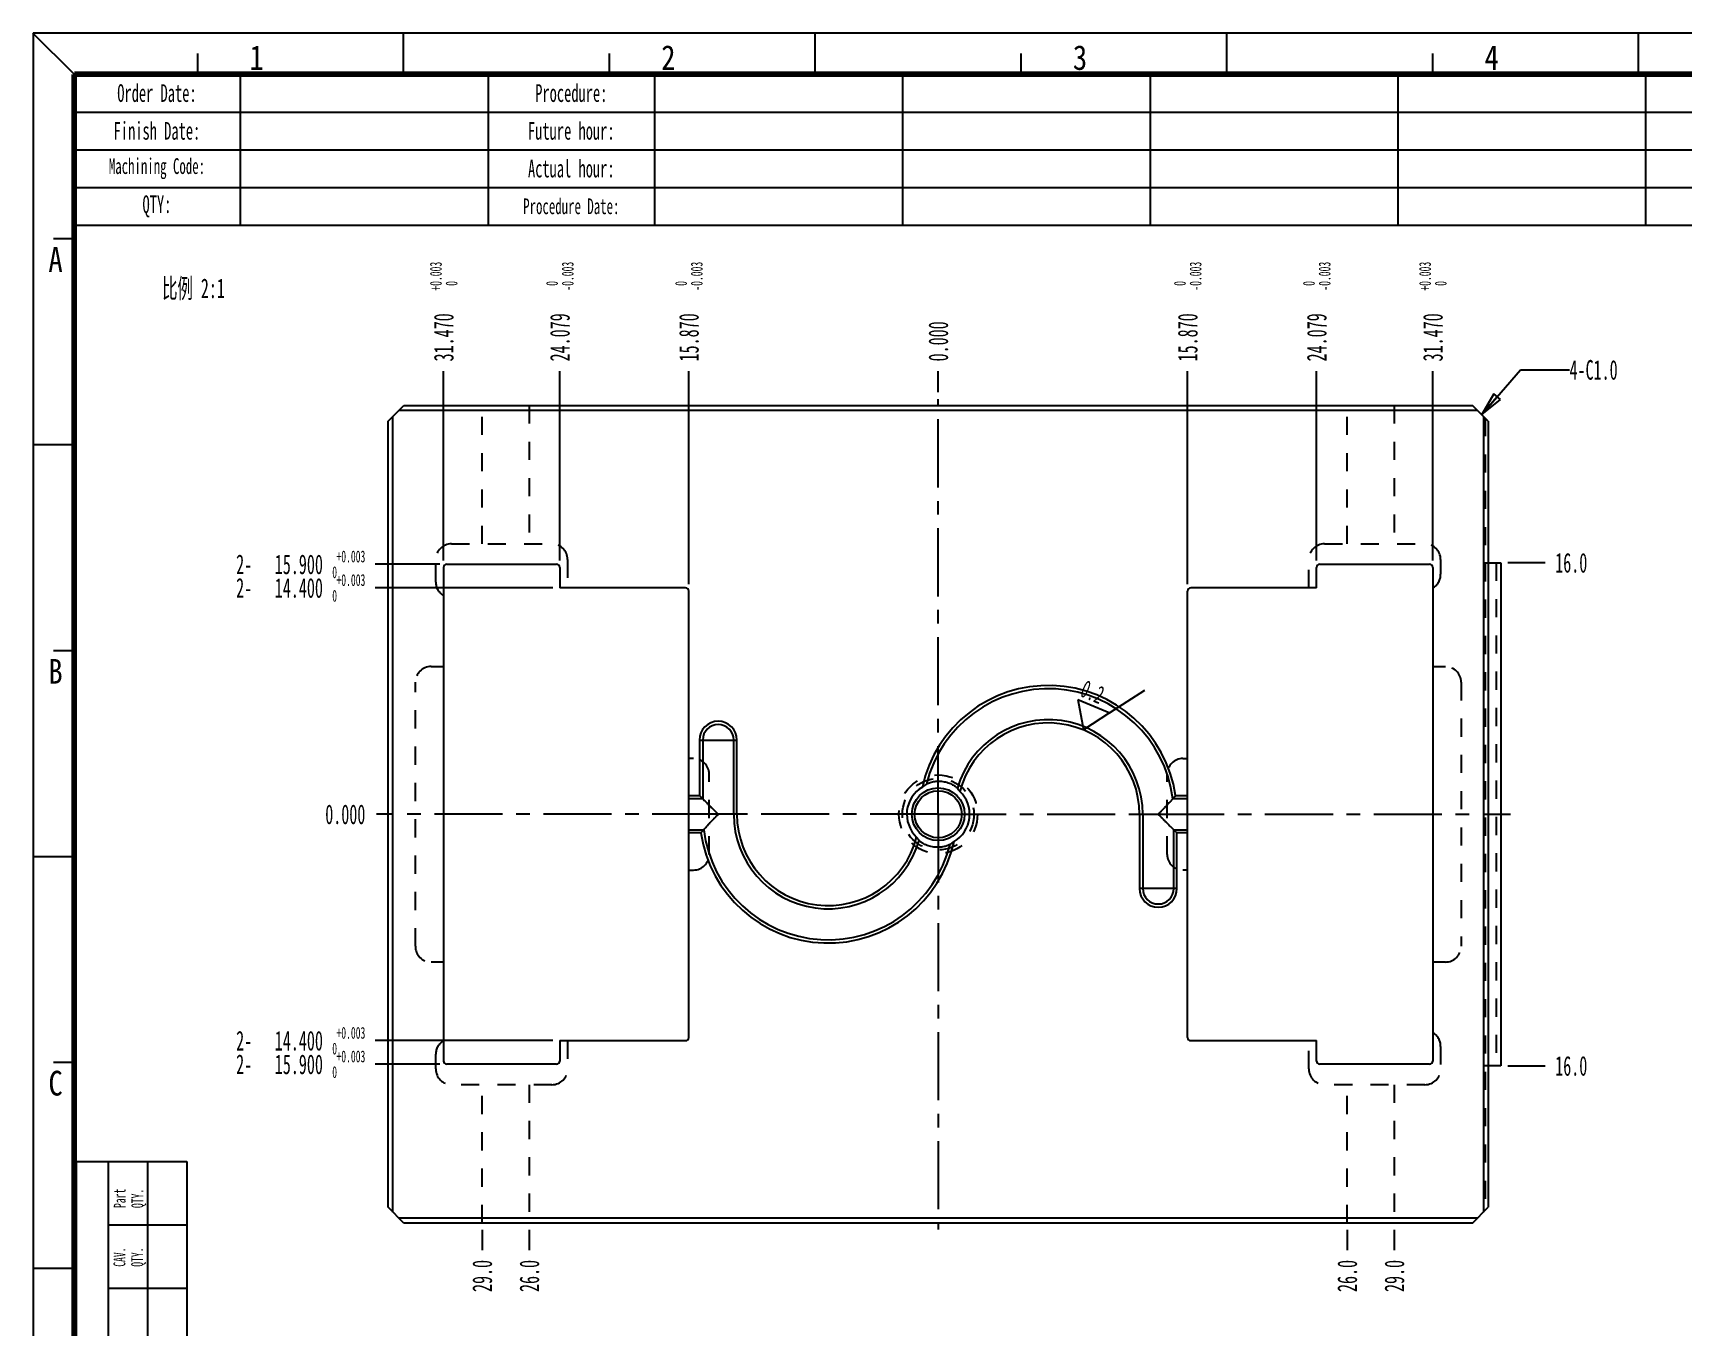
# Model space of a CAD drawing. Header units: millimetres. Extents: x 6 to 208, y 4 to 147.
# Drawn here: x 6.1 to 111.1, y 64.2 to 146.5 of the extents above; entities that cross this region are included whole.
import ezdxf
from ezdxf.enums import TextEntityAlignment as Align

# ---------------------------------------------------------------- set-up
doc = ezdxf.new("R2010")
doc.units = ezdxf.units.MM
doc.header["$LTSCALE"] = 11.55
doc.linetypes.add('CENTER', pattern=[0.6, 0.375, -0.075, 0.075, -0.075])
doc.linetypes.add('HIDDEN', pattern=[0.2, 0.1, -0.1])
doc.layers.get('0').update_dxf_attribs({"linetype": 'CONTINUOUS'})
for name, color, linetype in [('AXIS', 7, 'CONTINUOUS'), ('DEFAULT_2', 4, 'HIDDEN'), ('DIM', 7, 'CONTINUOUS'), ('NOTE', 7, 'CONTINUOUS')]:
    doc.layers.add(name, color=color, linetype=linetype)
doc.styles.get("Standard").update_dxf_attribs({"font": 'txt', "width": 0.6})
doc.styles.add('TEXTSTYLE_5', font='txt', dxfattribs={"width": 0.85})
doc.dimstyles.new('DIMSTYLE_1', dxfattribs={"dimtxt": 1.25, "dimasz": 1.5, "dimexe": 1.75, "dimexo": 0.875, "dimtad": 0, "dimtih": 1, "dimtoh": 1, "dimdec": 3, "dimzin": 0, "dimdsep": 46, "dimtxsty": 'STANDARD', "dimblk": 'CLOSED', "dimblk1": 'CLOSED', "dimblk2": 'CLOSED', "dimcen": 0.09, "dimadec": 0, "dimazin": 0, "dimtol": 1, "dimtp": 0.003, "dimtfac": 0.6, "dimtdec": 3, "dimtofl": 0, "dimtmove": 0, "dimatfit": 3, "dimldrblk": 'CLOSED', "dimfxl": 1, "dimtolj": 1, "dimtzin": 0, "dimarcsym": 0})
doc.dimstyles.new('DIMSTYLE_2', dxfattribs={"dimtxt": 1.25, "dimasz": 1.5, "dimexe": 1.75, "dimexo": 0.875, "dimtad": 0, "dimtih": 1, "dimtoh": 1, "dimdec": 3, "dimzin": 0, "dimdsep": 46, "dimtxsty": 'STANDARD', "dimblk": 'CLOSED', "dimblk1": 'CLOSED', "dimblk2": 'CLOSED', "dimcen": 0.09, "dimadec": 0, "dimazin": 0, "dimtp": 0.1, "dimtm": 0.1, "dimtfac": 1, "dimtdec": 3, "dimtofl": 0, "dimtmove": 0, "dimatfit": 3, "dimldrblk": 'CLOSED', "dimfxl": 1, "dimtolj": 1, "dimtzin": 0, "dimarcsym": 0})
doc.dimstyles.new('DIMSTYLE_3', dxfattribs={"dimtxt": 1.25, "dimasz": 1.5, "dimexe": 1.75, "dimexo": 0.875, "dimtad": 0, "dimtih": 1, "dimtoh": 1, "dimdec": 3, "dimzin": 0, "dimdsep": 46, "dimtxsty": 'STANDARD', "dimblk": 'CLOSED', "dimblk1": 'CLOSED', "dimblk2": 'CLOSED', "dimcen": 0.09, "dimadec": 0, "dimazin": 0, "dimtol": 1, "dimtm": 0.003, "dimtfac": 0.6, "dimtdec": 3, "dimtofl": 0, "dimtmove": 0, "dimatfit": 3, "dimldrblk": 'CLOSED', "dimfxl": 1, "dimtolj": 1, "dimtzin": 0, "dimarcsym": 0})
doc.dimstyles.new('DIMSTYLE_7', dxfattribs={"dimtxt": 1.25, "dimasz": 1.5, "dimexe": 1.75, "dimexo": 0.875, "dimtad": 0, "dimtih": 1, "dimtoh": 1, "dimdec": 1, "dimzin": 0, "dimdsep": 46, "dimtxsty": 'STANDARD', "dimblk": 'CLOSED', "dimblk1": 'CLOSED', "dimblk2": 'CLOSED', "dimcen": 0.09, "dimadec": 0, "dimazin": 0, "dimtp": 0.2, "dimtm": 0.2, "dimtfac": 1, "dimtdec": 1, "dimtofl": 0, "dimtmove": 0, "dimatfit": 3, "dimldrblk": 'CLOSED', "dimfxl": 1, "dimtolj": 1, "dimtzin": 0, "dimarcsym": 0})
doc.dimstyles.get("Standard").update_dxf_attribs({"dimtxt": 1.25, "dimasz": 1.5, "dimexe": 1.75, "dimexo": 0.875, "dimtad": 1, "dimdec": 3, "dimzin": 0, "dimdsep": 46, "dimtxsty": 'STANDARD', "dimblk": 'CLOSED', "dimblk1": 'CLOSED', "dimblk2": 'CLOSED', "dimcen": 0.09, "dimadec": 0, "dimazin": 0, "dimtol": 1, "dimtp": 0.001, "dimtm": 0.001, "dimtfac": 1, "dimtdec": 3, "dimtofl": 0, "dimtmove": 0, "dimatfit": 3, "dimldrblk": 'CLOSED', "dimfxl": 1, "dimtolj": 1, "dimtzin": 0, "dimarcsym": 0})

# ---------------------------------------------------------------- blocks, each defined once
blk = doc.blocks.new('*D1')
at = {"layer": 'DIM', "color": 2, "linetype": 'Continuous'}
blk.add_line((32.23, 112.97), (32.23, 125.02), dxfattribs=at)
at = {"layer": 'DIM', "color": 2, "linetype": 'Continuous', "width": 0.6}
for s, height, p in [('+0.003', 0.75, (32.11, 130.14)), (' 0', 0.75, (33.11, 130.14)), ('31.470', 1.25, (32.86, 125.64))]:
    blk.add_text(s, height=height, rotation=90, dxfattribs=at).set_placement(p)
blk = doc.blocks.new('_CLOSED')
at = {"color": 0, "linetype": 'ByBlock'}
for p, q in [((0, 0), (-1, 0.183)), ((-1, 0.183), (-1, -0.183)), ((-1, -0.183), (0, 0)), ((-1, 0), (0, 0))]:
    blk.add_line(p, q, dxfattribs=at)
blk = doc.blocks.new('*D2')
at = {"layer": 'DIM', "color": 2, "linetype": 'Continuous'}
blk.add_line((63.7, 123.68), (63.7, 125.02), dxfattribs=at)
at = {"layer": 'DIM', "color": 2, "linetype": 'Continuous', "insert": (63.08, 125.64), "char_height": 1.25, "width": 3.75, "attachment_point": 1, "rotation": 90, "line_spacing_factor": 0.9}
blk.add_mtext('0.000', dxfattribs=at)
blk = doc.blocks.new('*D3')
at = {"layer": 'DIM', "color": 2, "linetype": 'Continuous'}
blk.add_line((95.17, 112.97), (95.17, 125.02), dxfattribs=at)
at = {"layer": 'DIM', "color": 2, "linetype": 'Continuous', "width": 0.6}
for s, height, p in [('+0.003', 0.75, (95.05, 130.14)), (' 0', 0.75, (96.05, 130.14)), ('31.470', 1.25, (95.8, 125.64))]:
    blk.add_text(s, height=height, rotation=90, dxfattribs=at).set_placement(p)
blk = doc.blocks.new('*D4')
at = {"layer": 'DIM', "color": 2, "linetype": 'Continuous'}
blk.add_line((87.78, 112.97), (87.78, 125.02), dxfattribs=at)
at = {"layer": 'DIM', "color": 2, "linetype": 'Continuous', "width": 0.6}
for s, height, p in [('-0.003', 0.75, (88.66, 130.14)), (' 0', 0.75, (87.66, 130.14)), ('24.079', 1.25, (88.41, 125.64))]:
    blk.add_text(s, height=height, rotation=90, dxfattribs=at).set_placement(p)
blk = doc.blocks.new('*D5')
at = {"layer": 'DIM', "color": 2, "linetype": 'Continuous'}
blk.add_line((79.57, 111.47), (79.57, 125.02), dxfattribs=at)
at = {"layer": 'DIM', "color": 2, "linetype": 'Continuous', "width": 0.6}
for s, height, p in [('-0.003', 0.75, (80.45, 130.14)), (' 0', 0.75, (79.45, 130.14)), ('15.870', 1.25, (80.2, 125.64))]:
    blk.add_text(s, height=height, rotation=90, dxfattribs=at).set_placement(p)
blk = doc.blocks.new('*D6')
at = {"layer": 'DIM', "color": 2, "linetype": 'Continuous'}
blk.add_line((47.83, 111.47), (47.83, 125.02), dxfattribs=at)
at = {"layer": 'DIM', "color": 2, "linetype": 'Continuous', "width": 0.6}
for s, height, p in [('-0.003', 0.75, (48.71, 130.14)), (' 0', 0.75, (47.71, 130.14)), ('15.870', 1.25, (48.46, 125.64))]:
    blk.add_text(s, height=height, rotation=90, dxfattribs=at).set_placement(p)
blk = doc.blocks.new('*D7')
at = {"layer": 'DIM', "color": 2, "linetype": 'Continuous'}
blk.add_line((39.62, 112.97), (39.62, 125.02), dxfattribs=at)
at = {"layer": 'DIM', "color": 2, "linetype": 'Continuous', "width": 0.6}
for s, height, p in [('-0.003', 0.75, (40.5, 130.14)), (' 0', 0.75, (39.5, 130.14)), ('24.079', 1.25, (40.25, 125.64))]:
    blk.add_text(s, height=height, rotation=90, dxfattribs=at).set_placement(p)
blk = doc.blocks.new('*D9')
at = {"layer": 'DIM', "color": 2, "linetype": 'Continuous'}
blk.add_line((31.99, 80.94), (27.87, 80.94), dxfattribs=at)
at = {"layer": 'DIM', "color": 2, "linetype": 'Continuous', "width": 0.6}
for s, height, p in [('2-', 1.25, (20.05, 80.31)), ('15.900', 1.25, (24.55, 80.31)), ('+0.003', 0.75, (27.25, 81.06)), (' 0', 0.75, (25.45, 80.06))]:
    blk.add_text(s, height=height, dxfattribs=at).set_placement(p, align=Align.RIGHT)
blk = doc.blocks.new('*D10')
at = {"layer": 'DIM', "color": 2, "linetype": 'Continuous', "insert": (27.25, 97.46), "char_height": 1.25, "width": 3.75, "attachment_point": 3, "line_spacing_factor": 0.9}
blk.add_mtext('0.000', dxfattribs=at)
blk = doc.blocks.new('*D11')
at = {"layer": 'DIM', "color": 2, "linetype": 'Continuous'}
blk.add_line((31.99, 112.74), (27.87, 112.74), dxfattribs=at)
at = {"layer": 'DIM', "color": 2, "linetype": 'Continuous', "width": 0.6}
for s, height, p in [('+0.003', 0.75, (27.25, 112.86)), ('2-', 1.25, (20.05, 112.11)), ('15.900', 1.25, (24.55, 112.11)), (' 0', 0.75, (25.45, 111.86))]:
    blk.add_text(s, height=height, dxfattribs=at).set_placement(p, align=Align.RIGHT)
blk = doc.blocks.new('*D12')
at = {"layer": 'DIM', "color": 2, "linetype": 'Continuous'}
blk.add_line((39.19, 111.24), (27.87, 111.24), dxfattribs=at)
at = {"layer": 'DIM', "color": 2, "linetype": 'Continuous', "width": 0.6}
for s, height, p in [('2-', 1.25, (20.05, 110.61)), ('14.400', 1.25, (24.55, 110.61)), ('+0.003', 0.75, (27.25, 111.36)), (' 0', 0.75, (25.45, 110.36))]:
    blk.add_text(s, height=height, dxfattribs=at).set_placement(p, align=Align.RIGHT)
blk = doc.blocks.new('*D13')
at = {"layer": 'DIM', "color": 2, "linetype": 'Continuous'}
blk.add_line((39.19, 82.44), (27.87, 82.44), dxfattribs=at)
at = {"layer": 'DIM', "color": 2, "linetype": 'Continuous', "width": 0.6}
for s, height, p in [('2-', 1.25, (20.05, 81.81)), ('14.400', 1.25, (24.55, 81.81)), ('+0.003', 0.75, (27.25, 82.56)), (' 0', 0.75, (25.45, 81.56))]:
    blk.add_text(s, height=height, dxfattribs=at).set_placement(p, align=Align.RIGHT)
blk = doc.blocks.new('*D17')
at = {"layer": 'DIM', "color": 2, "linetype": 'Continuous'}
blk.add_line((34.68, 70.4), (34.68, 69.11), dxfattribs=at)
at = {"layer": 'DIM', "color": 2, "linetype": 'Continuous', "insert": (34.06, 68.49), "char_height": 1.25, "width": 3, "attachment_point": 3, "rotation": 90, "line_spacing_factor": 0.9}
blk.add_mtext('29.0', dxfattribs=at)
blk = doc.blocks.new('*D18')
at = {"layer": 'DIM', "color": 2, "linetype": 'Continuous'}
blk.add_line((37.68, 70.4), (37.68, 69.11), dxfattribs=at)
at = {"layer": 'DIM', "color": 2, "linetype": 'Continuous', "insert": (37.06, 68.49), "char_height": 1.25, "width": 3, "attachment_point": 3, "rotation": 90, "line_spacing_factor": 0.9}
blk.add_mtext('26.0', dxfattribs=at)
blk = doc.blocks.new('*D19')
at = {"layer": 'DIM', "color": 2, "linetype": 'Continuous'}
blk.add_line((89.72, 70.4), (89.72, 69.11), dxfattribs=at)
at = {"layer": 'DIM', "color": 2, "linetype": 'Continuous', "insert": (89.1, 68.49), "char_height": 1.25, "width": 3, "attachment_point": 3, "rotation": 90, "line_spacing_factor": 0.9}
blk.add_mtext('26.0', dxfattribs=at)
blk = doc.blocks.new('*D20')
at = {"layer": 'DIM', "color": 2, "linetype": 'Continuous'}
blk.add_line((92.72, 70.4), (92.72, 69.11), dxfattribs=at)
at = {"layer": 'DIM', "color": 2, "linetype": 'Continuous', "insert": (92.1, 68.49), "char_height": 1.25, "width": 3, "attachment_point": 3, "rotation": 90, "line_spacing_factor": 0.9}
blk.add_mtext('29.0', dxfattribs=at)
blk = doc.blocks.new('*D25')
at = {"layer": 'DIM', "color": 2, "linetype": 'Continuous'}
blk.add_line((99.94, 80.84), (102.33, 80.84), dxfattribs=at)
at = {"layer": 'DIM', "color": 2, "linetype": 'Continuous', "insert": (102.96, 81.46), "char_height": 1.25, "width": 3, "attachment_point": 1, "line_spacing_factor": 0.9}
blk.add_mtext('16.0', dxfattribs=at)
blk = doc.blocks.new('*D26')
at = {"layer": 'DIM', "color": 2, "linetype": 'Continuous'}
blk.add_line((99.94, 112.84), (102.33, 112.84), dxfattribs=at)
at = {"layer": 'DIM', "color": 2, "linetype": 'Continuous', "insert": (102.96, 113.46), "char_height": 1.25, "width": 3, "attachment_point": 1, "line_spacing_factor": 0.9}
blk.add_mtext('16.0', dxfattribs=at)
blk = doc.blocks.new('*T33')
at = {"color": 0, "linetype": 'ByBlock', "lineweight": -2}
for p, q in [((0, 0), (196.485, 0)), ((0, 0), (0, -9.6)), ((10.6, 0), (10.6, -9.6)), ((26.365, 0), (26.365, -9.6)), ((36.965, 0), (36.965, -9.6)), ((52.73, 0), (52.73, -9.6)), ((68.495, 0), (68.495, -9.6)), ((84.26, 0), (84.26, -9.6)), ((100.025, 0), (100.025, -9.6)), ((115.79, 0), (115.79, -9.6)), ((131.555, 0), (131.555, -9.6)), ((147.32, 0), (147.32, -9.6)), ((163.085, 0), (163.085, -9.6)), ((196.485, 0), (196.485, -9.6)), ((0, -2.4), (163.085, -2.4)), ((0, -4.8), (163.085, -4.8)), ((0, -7.2), (163.085, -7.2)), ((0, -9.6), (196.485, -9.6))]:
    blk.add_line(p, q, dxfattribs=at)
at = {"color": 0, "linetype": 'Continuous'}
for s, insert, char_height, width, attachment_point in [('  Remark:   ', (163.145, -0.06), 1.5, 33.28, 1), ('Finish Date:', (5.3, -3.6), 1.125, 10.48, 5), ('Future hour:', (31.665, -3.6), 1.125, 10.48, 5), ('Machining Code:', (5.3, -6), 1, 10.48, 5), ('Actual hour:', (31.665, -6), 1.125, 10.48, 5), ('QTY:', (5.3, -8.4), 1.125, 10.48, 5), ('Procedure Date:', (31.665, -8.4), 1, 10.48, 5)]:
    blk.add_mtext(s, dxfattribs=dict(at, insert=insert, char_height=char_height, width=width, attachment_point=attachment_point))
at = {"color": 0, "linetype": 'Continuous', "char_height": 1.125, "width": 10.48, "attachment_point": 5, "line_spacing_factor": 0.9}
for s, insert in [('Order Date: ', (5.3, -1.2)), ('Procedure:', (31.665, -1.2))]:
    blk.add_mtext(s, dxfattribs=dict(at, insert=insert))
blk = doc.blocks.new('*T35')
at = {"color": 0, "linetype": 'ByBlock', "lineweight": -2}
for p, q in [((0, 0), (7.0525, 0)), ((0, 0), (0, -67.9875)), ((2.0475, 0), (2.0475, -46.725)), ((4.55, 0), (4.55, -67.9875)), ((7.0525, 0), (7.0525, -67.9875)), ((2.0475, -4.025), (7.0525, -4.025)), ((2.0475, -8.05), (7.0525, -8.05)), ((0, -23.3625), (7.0525, -23.3625)), ((2.0475, -27.3875), (7.0525, -27.3875)), ((2.0475, -31.4125), (7.0525, -31.4125)), ((0, -46.725), (7.0525, -46.725)), ((0, -52.325), (7.0525, -52.325)), ((0, -62.3875), (7.0525, -62.3875)), ((0, -67.9875), (7.0525, -67.9875))]:
    blk.add_line(p, q, dxfattribs=at)
blk = doc.blocks.new('SF0_BL0', base_point=(74.72, 103.81))
at = {"color": 2, "linetype": 'Continuous'}
for p, q in [((72.59, 104.13), (72.95, 102.2)), ((72.59, 104.13), (74.62, 103.29)), ((74.6, 103.28), (76.85, 104.73)), ((74.6, 103.28), (72.95, 102.2))]:
    blk.add_line(p, q, dxfattribs=at)
at = {"color": 2, "linetype": 'Continuous', "width": 0.6}
blk.add_text('0.2', height=1.137, rotation=337.2076, dxfattribs=at).set_placement((72.66, 104.37))

msp = doc.modelspace()

# ---------------------------------------------------------------- linework, layer by layer
at = {"color": 7, "linetype": 'Continuous'}
for p, q in [((8.7236, 143.9094), (6.1041, 146.5288)), ((6.108, 146.5281), (6.108, 4.0286)), ((207.6723, 146.5281), (6.108, 146.5281)), ((29.6794, 143.9094), (29.6794, 146.5288)), ((55.8741, 143.9094), (55.8741, 146.5288)), ((82.0689, 143.9094), (82.0689, 146.5288)), ((108.2636, 143.9094), (108.2636, 146.5288)), ((16.582, 143.9094), (16.582, 145.2191)), ((42.7768, 143.9094), (42.7768, 145.2191)), ((68.9715, 143.9094), (68.9715, 145.2191)), ((95.1662, 143.9094), (95.1662, 145.2191)), ((8.7236, 133.4315), (7.4139, 133.4315)), ((28.7021, 121.837), (29.7021, 122.837)), ((29.7021, 122.837), (97.7021, 122.837)), ((98.7021, 121.837), (97.7021, 122.837)), ((28.7021, 71.837), (28.7021, 121.837)), ((29.0021, 71.537), (29.0021, 122.137)), ((29.4021, 122.537), (98.0021, 122.537)), ((98.4021, 122.137), (98.4021, 71.537)), ((98.7021, 121.837), (98.7021, 71.837)), ((8.7236, 120.3341), (6.1041, 120.3341)), ((32.2318, 112.537), (32.2318, 81.137)), ((32.4318, 112.737), (39.4234, 112.737)), ((39.6234, 112.537), (39.6234, 111.237)), ((87.7809, 111.237), (87.7809, 112.537)), ((87.9809, 112.737), (94.9725, 112.737)), ((95.1725, 112.537), (95.1725, 81.137)), ((98.7021, 112.837), (99.5021, 112.837)), ((99.5021, 112.837), (99.5021, 80.837)), ((47.6318, 111.237), (39.6234, 111.237)), ((47.8318, 82.637), (47.8318, 111.037)), ((79.5725, 82.637), (79.5725, 111.037)), ((87.7809, 111.237), (79.7725, 111.237)), ((8.7236, 107.2367), (7.4139, 107.2367)), ((48.5104, 101.5597), (48.5104, 98.0288)), ((48.5104, 101.5597), (50.8939, 101.5597)), ((48.7173, 101.5597), (48.7173, 97.8219)), ((50.687, 96.837), (50.687, 101.5597)), ((50.8939, 96.837), (50.8939, 101.5597)), ((47.8318, 98.0288), (48.5104, 98.0288)), ((48.7173, 97.8219), (47.8318, 97.8219)), ((48.5104, 98.0288), (48.7173, 97.8219)), ((79.5725, 97.8219), (78.626, 97.8219)), ((78.8067, 98.0288), (79.5725, 98.0288)), ((49.7021, 96.8655), (49.7021, 96.8158)), ((50.8939, 96.837), (49.7021, 96.837)), ((76.5104, 96.837), (77.7021, 96.837)), ((76.5104, 96.837), (76.5104, 92.1143)), ((76.7173, 96.837), (76.7173, 92.1143)), ((77.7021, 96.8086), (77.7021, 96.8583)), ((47.8318, 95.8521), (48.7783, 95.8521)), ((48.5976, 95.6452), (47.8318, 95.6452)), ((78.687, 95.8521), (79.5725, 95.8521)), ((78.8939, 95.6452), (78.687, 95.8521)), ((78.687, 92.1143), (78.687, 95.8521)), ((79.5725, 95.6452), (78.8939, 95.6452)), ((78.8939, 92.1143), (78.8939, 95.6452)), ((8.7236, 94.1394), (6.1041, 94.1394)), ((78.8939, 92.1143), (76.5104, 92.1143)), ((39.6234, 82.437), (39.6234, 81.137)), ((39.6234, 82.437), (47.6318, 82.437)), ((79.7725, 82.437), (87.7809, 82.437)), ((87.7809, 81.137), (87.7809, 82.437)), ((8.7236, 81.042), (7.4139, 81.042)), ((39.4234, 80.937), (32.4318, 80.937)), ((94.9725, 80.937), (87.9809, 80.937)), ((99.5021, 80.837), (98.7021, 80.837)), ((29.7021, 70.837), (28.7021, 71.837)), ((97.7021, 70.837), (98.7021, 71.837)), ((98.0021, 71.137), (29.4021, 71.137)), ((97.7021, 70.837), (29.7021, 70.837)), ((8.7236, 67.9446), (6.1041, 67.9446))]:
    msp.add_line(p, q, dxfattribs=at)
at = {"color": 7, "linetype": 'Continuous', "const_width": 0.35}
for points in [[(8.7236, 143.9094), (8.7236, 6.6489)], [(205.1841, 143.9094), (8.7236, 143.9094)]]:
    msp.add_lwpolyline(points, dxfattribs=at)
at = {"color": 7, "linetype": 'Continuous'}
for radius in [1.6769, 1.5]:
    msp.add_circle((63.7021, 96.837), radius, dxfattribs=at)
for centre, radius, start, end in [((32.4318, 112.537), 0.2, 90, 180), ((39.4234, 112.537), 0.2, 0, 90), ((87.9809, 112.537), 0.2, 90, 180), ((94.9725, 112.537), 0.2, 0, 90), ((47.6318, 111.037), 0.2, 0, 90), ((79.7725, 111.037), 0.2, 90.000161, 180), ((70.7021, 96.837), 8.1918, 8.365702, 167.824433), ((70.7021, 96.837), 7.9848, 7.085141, 166.086257), ((49.7021, 101.5597), 1.1918, 0, 180), ((49.7021, 101.5597), 0.9848, 0, 180), ((70.7021, 96.837), 6.0152, 0, 163.956335), ((70.7021, 96.837), 5.8082, 0, 165.529199), ((64.2772, 96.7182), 2.4319, 123.02977, 130.597221), ((63.7021, 96.837), 2, 120.248, 226.527229), ((63.7021, 96.837), 2, 300.248, 46.527229), ((62.9264, 96.8521), 2.5871, 33.724323, 39.55079), ((60.1394, 114.1513), 24.6658, 318.545627, 319.18389), ((56.7021, 96.837), 6.0152, 180, 343.956335), ((56.7021, 96.837), 5.8082, 180, 345.529199), ((67.2649, 79.5228), 24.6658, 138.545627, 139.18389), ((56.7021, 96.837), 8.1918, 188.365702, 347.824433), ((56.7021, 96.837), 7.9848, 187.085141, 346.086257), ((64.4779, 96.822), 2.5871, 213.724323, 219.55079), ((63.1271, 96.9559), 2.4319, 303.02977, 310.597221), ((77.7021, 92.1143), 1.1918, 180, 360), ((77.7021, 92.1143), 0.9848, 180, 360), ((47.6318, 82.637), 0.2, 270.000161, 360), ((79.7725, 82.637), 0.2, 180, 270), ((32.4318, 81.137), 0.2, 180, 270), ((39.4234, 81.137), 0.2, 270, 360), ((87.9809, 81.137), 0.2, 180, 270), ((94.9725, 81.137), 0.2, 270, 360)]:
    msp.add_arc(centre, radius, start, end, dxfattribs=at)
for points, knots in [([(62.9516, 98.7571), (62.9689, 98.7683), (63.0143, 98.7918), (63.0963, 98.8272), (63.2038, 98.8643), (63.3852, 98.9121), (63.6503, 98.9475), (63.991, 98.9329), (64.2749, 98.8671), (64.4827, 98.7872), (64.6158, 98.7224), (64.7269, 98.6566), (64.8145, 98.5955), (64.8772, 98.5443), (64.91, 98.5131), (64.9212, 98.4994)], [0, 0, 0, 0, 0.02930031, 0.0726122, 0.12724302, 0.19101988, 0.3395675, 0.5061818, 0.67409292, 0.75207496, 0.82288454, 0.88466851, 0.93583317, 0.974813, 1, 1, 1, 1]), ([(48.7173, 97.8219), (48.7363, 97.803), (48.785, 97.7542), (48.8717, 97.668), (48.9819, 97.5576), (49.0852, 97.4544), (49.1742, 97.3654), (49.2446, 97.2952), (49.3168, 97.2236), (49.3904, 97.1508), (49.4525, 97.0894), (49.5025, 97.0398), (49.5401, 97.0023), (49.5779, 96.9646), (49.6093, 96.9329), (49.6354, 96.9086), (49.6557, 96.891), (49.6762, 96.8743), (49.6932, 96.8655), (49.7021, 96.8655)], [0, 0, 0, 0, 0.05834018, 0.15052548, 0.26658473, 0.3986463, 0.4689054, 0.54127191, 0.61532864, 0.69072958, 0.76716812, 0.80568811, 0.84436439, 0.88316505, 0.92205433, 0.94154109, 0.96100388, 0.98050008, 1, 1, 1, 1]), ([(78.626, 97.8219), (78.5829, 97.7733), (78.4666, 97.6428), (78.3058, 97.4662), (78.1644, 97.3148), (78.0738, 97.2197), (78.0032, 97.1465), (77.9433, 97.0851), (77.8949, 97.0356), (77.8583, 96.9983), (77.8215, 96.961), (77.791, 96.9296), (77.7653, 96.9057), (77.7454, 96.8883), (77.7246, 96.8722), (77.7084, 96.8645), (77.7021, 96.8583)], [0, 0, 0, 0, 0.1457605, 0.39248477, 0.53609889, 0.6109133, 0.68715636, 0.76447125, 0.80343418, 0.84255465, 0.88180074, 0.92114481, 0.94083965, 0.96055702, 0.98028612, 1, 1, 1, 1]), ([(48.7783, 95.8521), (48.8214, 95.9007), (48.9377, 96.0313), (49.0985, 96.2078), (49.2399, 96.3593), (49.3305, 96.4543), (49.4011, 96.5275), (49.4609, 96.589), (49.5094, 96.6384), (49.546, 96.6757), (49.5828, 96.7131), (49.6133, 96.7445), (49.639, 96.7683), (49.6588, 96.7857), (49.6797, 96.8019), (49.6959, 96.8096), (49.7021, 96.8158)], [0, 0, 0, 0, 0.1457605, 0.39248477, 0.53609889, 0.6109133, 0.68715636, 0.76447125, 0.80343418, 0.84255465, 0.88180074, 0.92114481, 0.94083965, 0.96055702, 0.98028612, 1, 1, 1, 1]), ([(78.687, 95.8521), (78.668, 95.871), (78.6193, 95.9199), (78.5326, 96.0061), (78.4224, 96.1165), (78.3191, 96.2197), (78.2301, 96.3087), (78.1597, 96.3788), (78.0875, 96.4504), (78.0138, 96.5232), (77.9518, 96.5846), (77.9018, 96.6343), (77.8641, 96.6718), (77.8264, 96.7094), (77.795, 96.7411), (77.7689, 96.7654), (77.7485, 96.783), (77.7281, 96.7998), (77.7111, 96.8086), (77.7021, 96.8086)], [0, 0, 0, 0, 0.05834018, 0.15052548, 0.26658473, 0.3986463, 0.4689054, 0.54127191, 0.61532864, 0.69072958, 0.76716812, 0.80568811, 0.84436439, 0.88316505, 0.92205433, 0.94154109, 0.96100388, 0.98050008, 1, 1, 1, 1]), ([(64.4527, 94.917), (64.4354, 94.9058), (64.39, 94.8822), (64.308, 94.8469), (64.2005, 94.8098), (64.0191, 94.762), (63.754, 94.7265), (63.4133, 94.7412), (63.1294, 94.807), (62.9216, 94.8869), (62.7885, 94.9516), (62.6774, 95.0174), (62.5897, 95.0785), (62.5271, 95.1298), (62.4943, 95.161), (62.4831, 95.1746)], [0, 0, 0, 0, 0.02930031, 0.0726122, 0.12724302, 0.19101988, 0.3395675, 0.5061818, 0.67409292, 0.75207496, 0.82288454, 0.88466851, 0.93583317, 0.974813, 1, 1, 1, 1])]:
    msp.add_open_spline(points, degree=3, knots=knots, dxfattribs=at)
at = {"layer": 'AXIS', "color": 1, "linetype": 'CENTER'}
for q in [(63.7021, 123.2462), (27.9636, 96.837), (63.7021, 70.4279), (100.1172, 96.837)]:
    msp.add_line((63.7021, 96.837), q, dxfattribs=at)
at = {"layer": 'DEFAULT_2', "color": 4, "linetype": 'HIDDEN'}
for p, q in [((34.6818, 114.037), (34.6818, 122.837)), ((37.6818, 122.837), (37.6818, 114.037)), ((89.7225, 114.037), (89.7225, 122.837)), ((92.7225, 122.837), (92.7225, 114.037)), ((98.5021, 122.037), (98.5021, 71.637)), ((32.7318, 114.037), (39.1234, 114.037)), ((88.2809, 114.037), (94.6725, 114.037)), ((31.7318, 111.603), (31.7318, 113.037)), ((40.1234, 113.037), (40.1234, 111.237)), ((87.2809, 111.237), (87.2809, 113.037)), ((95.6725, 113.037), (95.6725, 112.103)), ((98.4021, 112.837), (98.7021, 112.837)), ((99.2021, 112.837), (99.2021, 80.837)), ((31.4318, 106.237), (32.2318, 106.237)), ((95.1725, 106.237), (95.9725, 106.237)), ((30.4318, 88.437), (30.4318, 105.237)), ((96.9725, 105.237), (96.9725, 88.437)), ((48.1318, 100.387), (47.8318, 100.387)), ((79.2725, 100.387), (79.5725, 100.387)), ((49.1318, 94.287), (49.1318, 99.387)), ((78.2725, 94.287), (78.2725, 99.387)), ((47.8318, 93.287), (48.1318, 93.287)), ((79.5725, 93.287), (79.2725, 93.287)), ((32.2318, 87.437), (31.4318, 87.437)), ((95.9725, 87.437), (95.1725, 87.437)), ((40.1234, 82.437), (40.1234, 80.637)), ((87.2809, 80.637), (87.2809, 82.437)), ((95.6725, 82.071), (95.6725, 80.637)), ((31.7318, 80.637), (31.7318, 81.571)), ((98.7021, 80.837), (98.4021, 80.837)), ((39.1234, 79.637), (32.7318, 79.637)), ((34.6818, 70.837), (34.6818, 79.637)), ((37.6818, 79.637), (37.6818, 70.837)), ((94.6725, 79.637), (88.2809, 79.637)), ((89.7225, 70.837), (89.7225, 79.637)), ((92.7225, 79.637), (92.7225, 70.837))]:
    msp.add_line(p, q, dxfattribs=at)
for radius in [2.5, 2.2769]:
    msp.add_circle((63.7021, 96.837), radius, dxfattribs=at)
for centre, start, end in [((32.7318, 113.037), 90, 180), ((39.1234, 113.037), 0, 90), ((88.2809, 113.037), 90, 180), ((94.6725, 113.037), 0, 90), ((32.7318, 111.603), 180, 240), ((94.6725, 112.103), 300, 360), ((31.4318, 105.237), 90, 180), ((95.9725, 105.237), 0, 90), ((48.1318, 99.387), 0, 90), ((79.2725, 99.387), 90, 180), ((48.1318, 94.287), 270, 360), ((79.2725, 94.287), 180, 270), ((31.4318, 88.437), 180, 270), ((95.9725, 88.437), 270, 360), ((32.7318, 81.571), 120, 180), ((94.6725, 82.071), 0, 60), ((32.7318, 80.637), 180, 270), ((39.1234, 80.637), 270, 360), ((88.2809, 80.637), 180, 270), ((94.6725, 80.637), 270, 360)]:
    msp.add_arc(centre, 1, start, end, dxfattribs=at)

# ---------------------------------------------------------------- block references
for name, p in [('*T33', (8.6909, 143.8979)), ('*T35', (8.8437, 74.7491))]:
    msp.add_blockref(name, p)
at = {"color": 2, "linetype": 'Continuous'}
msp.add_blockref('SF0_BL0', (74.7198, 103.8098), dxfattribs=at)

# ---------------------------------------------------------------- texts
at = {"color": 7, "linetype": 'Continuous', "char_height": 1.5717, "width": 1.335932, "line_spacing_factor": 0.9, "style": 'TEXTSTYLE_5'}
for s, insert, attachment_point in [('1', (20.3361, 145.7533), 2), ('2', (46.5308, 145.7533), 2), ('3', (72.7256, 145.7533), 2), ('4', (98.9203, 145.7533), 2), ('A', (7.0843, 132.9076), 1), ('B', (7.0843, 106.7128), 1), ('C', (7.0843, 80.5181), 1)]:
    msp.add_mtext(s, dxfattribs=dict(at, insert=insert, attachment_point=attachment_point))
at = {"layer": 'NOTE', "color": 2, "linetype": 'Continuous', "char_height": 1.25, "width": 4.5, "line_spacing_factor": 0.9}
for s, insert, attachment_point in [('比例 2:1', (18.3141, 130.9145), 3), ('4-C1.0', (103.8706, 125.7284), 1)]:
    msp.add_mtext(s, dxfattribs=dict(at, insert=insert, attachment_point=attachment_point))
at = {"layer": 'NOTE', "color": 2, "linetype": 'Continuous', "char_height": 0.75, "width": 1.8, "attachment_point": 1, "rotation": 90, "line_spacing_factor": 0.9}
for s, insert in [('Part\\PQTY.', (11.2432, 71.7917)), ('CAV.\\PQTY.', (11.2281, 68.0575))]:
    msp.add_mtext(s, dxfattribs=dict(at, insert=insert))

# ---------------------------------------------------------------- dimensions: what is measured, and where the dimension line sits
at = {"layer": 'DIM', "color": 2, "linetype": 'Continuous'}
for feature_location, offset, dtype, origin, dimstyle, picture, middle in [((32.2318, 112.9745), (0, 12.043), 1, (63.7021, 123.2462), 'DIMSTYLE_1', '*D1', (32.2318, 129.2426)), ((39.6234, 112.9745), (0, 12.043), 1, (63.7021, 112.537), 'DIMSTYLE_3', '*D7', (39.6234, 129.2426)), ((47.8318, 111.4745), (0, 13.543), 1, (63.7021, 111.037), 'DIMSTYLE_3', '*D6', (47.8318, 129.2426)), ((95.1725, 112.9745), (0, 12.043), 1, (63.7021, 112.537), 'DIMSTYLE_1', '*D3', (95.1725, 129.2426)), ((87.7809, 112.9745), (0, 12.043), 1, (63.7021, 112.537), 'DIMSTYLE_3', '*D4', (87.7809, 129.2426)), ((79.5725, 111.4745), (0, 13.543), 1, (63.7021, 111.037), 'DIMSTYLE_3', '*D5', (79.5725, 129.2426)), ((63.7021426361, 123.6836520624), (0, 1.3339129221), 1, (63.7021426361, 123.2461520624), 'DIMSTYLE_2', '*D2', (63.7021426361, 127.5175649845)), ((99.9396, 112.837), (2.3931, 0), 0, (99.5021, 96.837), 'DIMSTYLE_7', '*D26', (104.4577, 112.837)), ((27.963627219, 96.8370204208), (0, 0), 1, (27.963627219, 96.8370204208), 'DIMSTYLE_2', '*D10', (25.3748280284, 96.8370204208)), ((99.9396, 80.837), (2.3931, 0), 0, (99.5021, 96.837), 'DIMSTYLE_7', '*D25', (104.4577, 80.837)), ((34.6818, 70.3995), (0, -1.2848), 1, (63.7021, 70.837), 'DIMSTYLE_7', '*D17', (34.6818, 66.9897)), ((37.6818, 70.3995), (0, -1.2848), 1, (63.7021, 70.837), 'DIMSTYLE_7', '*D18', (37.6818, 66.9897)), ((89.7225, 70.3995), (0, -1.2848), 1, (63.7021, 70.837), 'DIMSTYLE_7', '*D19', (89.7225, 66.9897)), ((92.7225, 70.3995), (0, -1.2848), 1, (63.7021, 70.837), 'DIMSTYLE_7', '*D20', (92.7225, 66.9897))]:
    dim = msp.add_ordinate_dim(feature_location=feature_location, offset=offset, dtype=dtype, origin=origin, dimstyle=dimstyle, override={"dimtad": 1, "dimtih": 0, "dimtoh": 0}, dxfattribs=at)
    dim.commit()
    dim.dimension.update_dxf_attribs({"geometry": picture, "text_midpoint": middle})
for feature_location, offset, origin, picture, middle in [((31.9943, 112.737), (-4.1195, 0), (32.4318, 96.837), '*D11', (22.8998, 112.737)), ((39.1859, 111.237), (-11.3111, 0), (39.6234, 96.837), '*D12', (22.8998, 111.237)), ((31.9943, 80.937), (-4.1195, 0), (27.9636, 96.837), '*D9', (22.8998, 80.937)), ((39.1859, 82.437), (-11.3111, 0), (39.6234, 96.837), '*D13', (22.8998, 82.437))]:
    dim = msp.add_ordinate_dim(feature_location=feature_location, offset=offset, dtype=0, origin=origin, text='2-<>', dimstyle='DIMSTYLE_1', override={"dimtad": 1, "dimtih": 0, "dimtoh": 0}, dxfattribs=at)
    dim.commit()
    dim.dimension.update_dxf_attribs({"geometry": picture, "text_midpoint": middle})

# ---------------------------------------------------------------- leaders
at = {"layer": 'NOTE', "color": 2, "linetype": 'Continuous', "annotation_type": 0, "has_hookline": 1, "hookline_direction": 1, "text_width": 3.9643}
msp.add_leader([(98.284, 122.2552), (100.7456, 125.1034), (103.8706, 125.1034)], dimstyle='STANDARD', override={"dimtad": 0}, dxfattribs=at)

doc.saveas('drawing.dxf')
